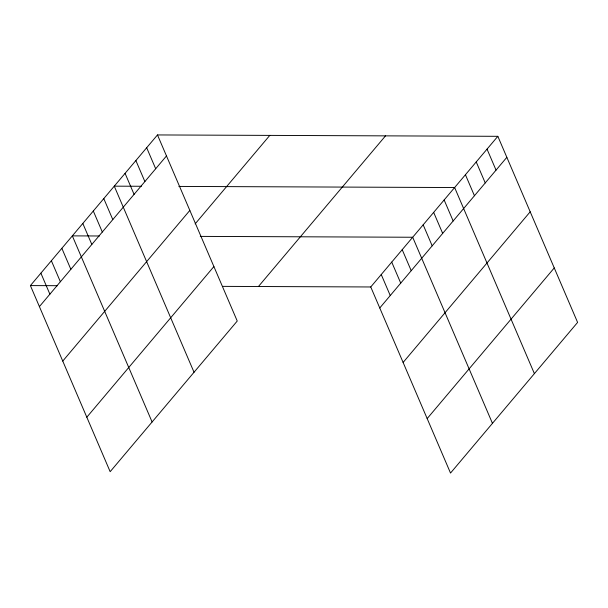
<?xml version="1.0" encoding="UTF-8"?>
<svg xmlns="http://www.w3.org/2000/svg" width="608" height="608" viewBox="0 0 608 608"><rect width="100%" height="100%" fill="white"/><g stroke="black" fill="none" stroke-linecap="round" stroke-linejoin="round"><path stroke-width="0.91" d="M157.48 134.938L237.242 321.032L110.162 471.686L30.4 285.593L157.48 134.938L497.838 136.314L577.6 322.407L450.52 473.062L370.758 286.968L497.838 136.314M39.406 306.599L166.486 155.944M62.753 361.076L189.833 210.421M195.138 223.896L269.8 135.386M86.815 417.21L213.894 266.555M258.438 286.512L385.518 135.858M379.764 307.975L506.844 157.32M403.112 362.452L530.191 211.797M427.173 418.585L554.253 267.93M141.413 186.268L114.274 186.162L194.036 372.256M178.858 186.42L454.632 187.538L534.394 373.631M99.476 235.988L72.337 235.874L152.099 421.975M200.268 236.39L412.695 237.249L492.457 423.35M30.4 285.593L57.547 285.699M222.619 286.368L370.758 286.968M487.038 149.12L496.044 170.126M476.231 161.926L485.237 182.932M465.432 174.732L474.438 195.738M444.144 199.964L453.15 220.97M433.664 212.39L442.67 233.404M423.176 224.823L432.182 245.83M402.207 249.683L411.213 270.689M391.727 262.109L400.733 283.115M381.239 274.535L390.245 295.549M146.68 147.744L155.686 168.75M135.88 160.55L144.879 181.556M125.073 173.356L134.079 194.362M103.786 198.588L112.792 219.594M93.305 211.014L102.311 232.028M82.817 223.448L91.823 244.454M61.849 248.307L70.855 269.314M51.368 260.733L60.374 281.74M40.88 273.159L49.886 294.173"/></g></svg>
